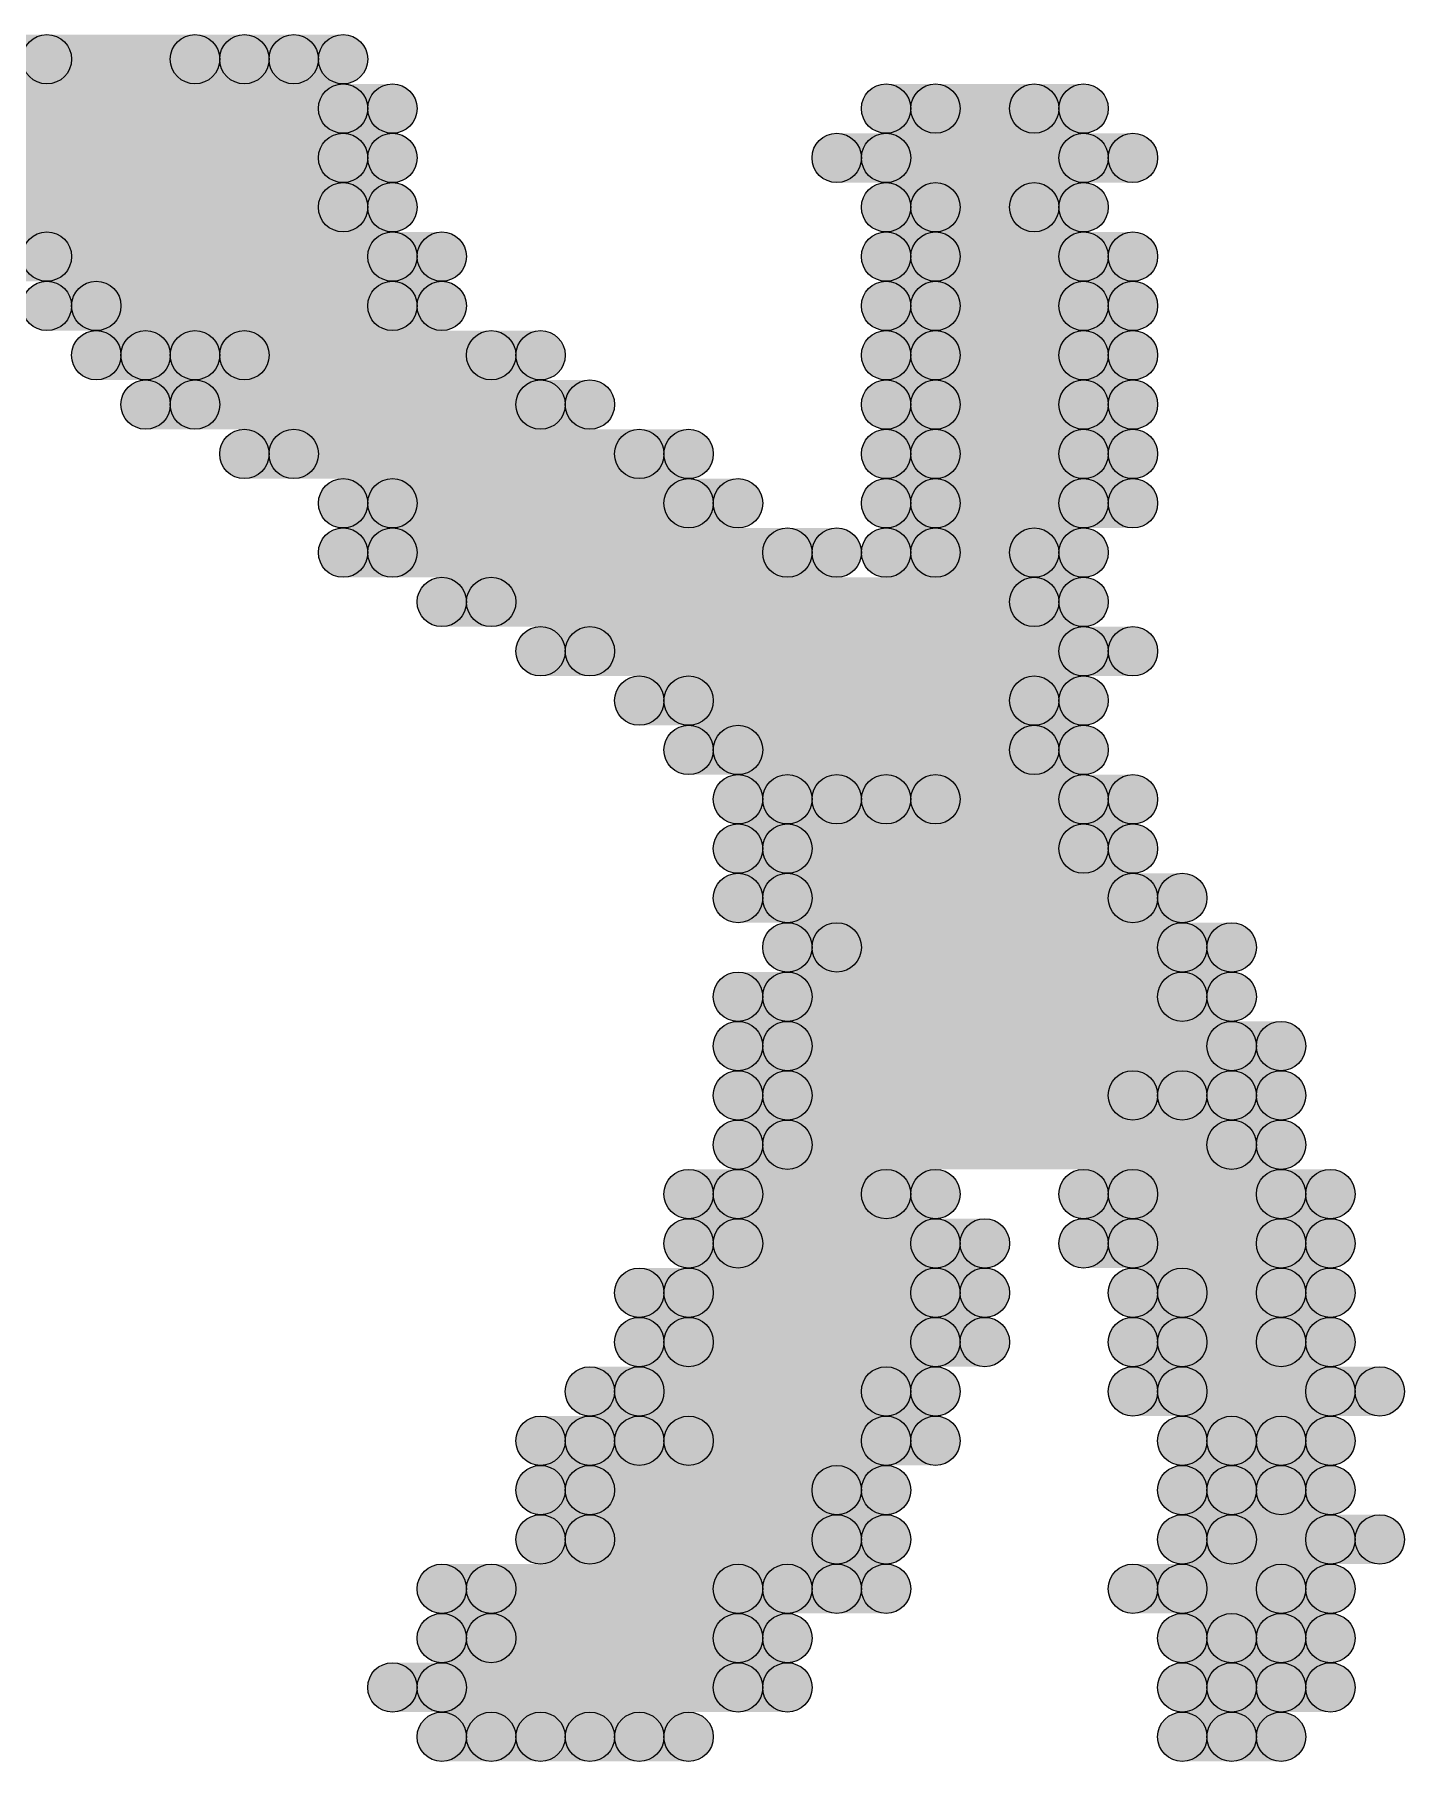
# Model space of a CAD drawing. Header units: millimetres. Extents: x 0 to 137, y 0 to 37.
# Drawn here: x 126.536 to 127.241, y 7.404 to 8.293 of the extents above; entities that cross this region are included whole.
import ezdxf

# ---------------------------------------------------------------- set-up
doc = ezdxf.new("R2010")
doc.units = ezdxf.units.MM
doc.layers.add('TopLayer', color=1, linetype='Continuous')
doc.layers.add('TopSolder', color=216, linetype='Continuous')

msp = doc.modelspace()

# ---------------------------------------------------------------- hatches: boundary and pattern name
at = {"layer": 'TopLayer'}
h = msp.add_hatch(color=1, dxfattribs=at)
edge = h.paths.add_edge_path()
edge.add_arc((126.5428, 8.2804), 0.0127, 0, 360)
for points in [[(126.5428, 8.2677), (126.5428, 8.2931), (126.6444, 8.2931), (126.6444, 8.2677)], [(126.6698, 8.2677), (126.6698, 8.2931), (126.6952, 8.2931), (126.6952, 8.2677)], [(126.492, 8.2423), (126.492, 8.2677), (126.7206, 8.2677), (126.7206, 8.2423)], [(127, 8.2423), (127, 8.2677), (127.0762, 8.2677), (127.0762, 8.2423)], [(126.492, 8.2169), (126.492, 8.2423), (126.7206, 8.2423), (126.7206, 8.2169)], [(126.9746, 8.2169), (126.9746, 8.2423), (127.1016, 8.2423), (127.1016, 8.2169)], [(126.492, 8.1915), (126.492, 8.2169), (126.7206, 8.2169), (126.7206, 8.1915)], [(127, 8.1915), (127, 8.2169), (127.0762, 8.2169), (127.0762, 8.1915)], [(126.5428, 8.1661), (126.5428, 8.1915), (126.746, 8.1915), (126.746, 8.1661)], [(127, 8.1661), (127, 8.1915), (127.1016, 8.1915), (127.1016, 8.1661)], [(126.5682, 8.1407), (126.5682, 8.1661), (126.746, 8.1661), (126.746, 8.1407)], [(127, 8.1407), (127, 8.1661), (127.1016, 8.1661), (127.1016, 8.1407)], [(126.5936, 8.1153), (126.5936, 8.1407), (126.619, 8.1407), (126.619, 8.1153)], [(126.6444, 8.1153), (126.6444, 8.1407), (126.7968, 8.1407), (126.7968, 8.1153)], [(127, 8.1153), (127, 8.1407), (127.1016, 8.1407), (127.1016, 8.1153)], [(126.619, 8.0899), (126.619, 8.1153), (126.8222, 8.1153), (126.8222, 8.0899)], [(127, 8.0899), (127, 8.1153), (127.1016, 8.1153), (127.1016, 8.0899)], [(126.6698, 8.0645), (126.6698, 8.0899), (126.873, 8.0899), (126.873, 8.0645)], [(127, 8.0645), (127, 8.0899), (127.1016, 8.0899), (127.1016, 8.0645)], [(126.7206, 8.0391), (126.7206, 8.0645), (126.8984, 8.0645), (126.8984, 8.0391)], [(127, 8.0391), (127, 8.0645), (127.1016, 8.0645), (127.1016, 8.0391)], [(126.7206, 8.0137), (126.7206, 8.0391), (126.9492, 8.0391), (126.9492, 8.0137)], [(127, 8.0137), (127, 8.0391), (127.0762, 8.0391), (127.0762, 8.0137)], [(126.7714, 7.9883), (126.7714, 8.0137), (127.0762, 8.0137), (127.0762, 7.9883)], [(126.8222, 7.9629), (126.8222, 7.9883), (127.1016, 7.9883), (127.1016, 7.9629)], [(126.873, 7.9375), (126.873, 7.9629), (127.0762, 7.9629), (127.0762, 7.9375)], [(126.8984, 7.9121), (126.8984, 7.9375), (127.0762, 7.9375), (127.0762, 7.9121)], [(126.9238, 7.8867), (126.9238, 7.9121), (126.9746, 7.9121), (126.9746, 7.8867)], [(127, 7.8867), (127, 7.9121), (127.1016, 7.9121), (127.1016, 7.8867)], [(126.9238, 7.8613), (126.9238, 7.8867), (127.1016, 7.8867), (127.1016, 7.8613)], [(126.9238, 7.8359), (126.9238, 7.8613), (127.127, 7.8613), (127.127, 7.8359)], [(126.9492, 7.8105), (126.9492, 7.8359), (127.1524, 7.8359), (127.1524, 7.8105)], [(126.9238, 7.7851), (126.9238, 7.8105), (127.1524, 7.8105), (127.1524, 7.7851)], [(126.9238, 7.7597), (126.9238, 7.7851), (127.1778, 7.7851), (127.1778, 7.7597)], [(126.9238, 7.7343), (126.9238, 7.7597), (127.127, 7.7597), (127.127, 7.7343)], [(127.1524, 7.7343), (127.1524, 7.7597), (127.1778, 7.7597), (127.1778, 7.7343)], [(126.9238, 7.7089), (126.9238, 7.7343), (127.1778, 7.7343), (127.1778, 7.7089)], [(126.8984, 7.6835), (126.8984, 7.7089), (127, 7.7089), (127, 7.6835)], [(127.1016, 7.6835), (127.1016, 7.7089), (127.2032, 7.7089), (127.2032, 7.6835)], [(126.8984, 7.6581), (126.8984, 7.6835), (127.0254, 7.6835), (127.0254, 7.6581)], [(127.1016, 7.6581), (127.1016, 7.6835), (127.2032, 7.6835), (127.2032, 7.6581)], [(126.873, 7.6327), (126.873, 7.6581), (127.0254, 7.6581), (127.0254, 7.6327)], [(127.127, 7.6327), (127.127, 7.6581), (127.2032, 7.6581), (127.2032, 7.6327)], [(126.873, 7.6073), (126.873, 7.6327), (127.0254, 7.6327), (127.0254, 7.6073)], [(127.127, 7.6073), (127.127, 7.6327), (127.2032, 7.6327), (127.2032, 7.6073)], [(126.8476, 7.5819), (126.8476, 7.6073), (127, 7.6073), (127, 7.5819)], [(127.127, 7.5819), (127.127, 7.6073), (127.2286, 7.6073), (127.2286, 7.5819)], [(126.8222, 7.5565), (126.8222, 7.5819), (126.8476, 7.5819), (126.8476, 7.5565)], [(126.873, 7.5565), (126.873, 7.5819), (127, 7.5819), (127, 7.5565)], [(127.1524, 7.5565), (127.1524, 7.5819), (127.2032, 7.5819), (127.2032, 7.5565)], [(126.8222, 7.5311), (126.8222, 7.5565), (126.9746, 7.5565), (126.9746, 7.5311)], [(127.1524, 7.5311), (127.1524, 7.5565), (127.2032, 7.5565), (127.2032, 7.5311)], [(126.8222, 7.5057), (126.8222, 7.5311), (126.9746, 7.5311), (126.9746, 7.5057)], [(127.1524, 7.5057), (127.1524, 7.5311), (127.2286, 7.5311), (127.2286, 7.5057)], [(126.7714, 7.4803), (126.7714, 7.5057), (126.9238, 7.5057), (126.9238, 7.4803)], [(126.9492, 7.4803), (126.9492, 7.5057), (126.9746, 7.5057), (126.9746, 7.4803)], [(127.127, 7.4803), (127.127, 7.5057), (127.2032, 7.5057), (127.2032, 7.4803)], [(126.7714, 7.4549), (126.7714, 7.4803), (126.9238, 7.4803), (126.9238, 7.4549)], [(127.1524, 7.4549), (127.1524, 7.4803), (127.2032, 7.4803), (127.2032, 7.4549)], [(126.746, 7.4295), (126.746, 7.4549), (126.9238, 7.4549), (126.9238, 7.4295)], [(127.1524, 7.4295), (127.1524, 7.4549), (127.2032, 7.4549), (127.2032, 7.4295)], [(126.7714, 7.4041), (126.7714, 7.4295), (126.8222, 7.4295), (126.8222, 7.4041)], [(126.8476, 7.4041), (126.8476, 7.4295), (126.873, 7.4295), (126.873, 7.4041)], [(127.1524, 7.4041), (127.1524, 7.4295), (127.1778, 7.4295), (127.1778, 7.4041)]]:
    msp.add_hatch(color=1, dxfattribs=at).paths.add_polyline_path(points)
h = msp.add_hatch(color=1, dxfattribs=at)
edge = h.paths.add_edge_path()
edge.add_arc((126.6444, 8.2804), 0.0127, 0, 360)
h = msp.add_hatch(color=1, dxfattribs=at)
edge = h.paths.add_edge_path()
edge.add_arc((126.6698, 8.2804), 0.0127, 0, 360)
h = msp.add_hatch(color=1, dxfattribs=at)
edge = h.paths.add_edge_path()
edge.add_arc((126.6952, 8.2804), 0.0127, 0, 360)
h = msp.add_hatch(color=1, dxfattribs=at)
edge = h.paths.add_edge_path()
edge.add_arc((126.7206, 8.255), 0.0127, 0, 360)
h = msp.add_hatch(color=1, dxfattribs=at)
edge = h.paths.add_edge_path()
edge.add_arc((127, 8.255), 0.0127, 0, 360)
h = msp.add_hatch(color=1, dxfattribs=at)
edge = h.paths.add_edge_path()
edge.add_arc((127.0762, 8.255), 0.0127, 0, 360)
h = msp.add_hatch(color=1, dxfattribs=at)
edge = h.paths.add_edge_path()
edge.add_arc((126.7206, 8.2296), 0.0127, 0, 360)
h = msp.add_hatch(color=1, dxfattribs=at)
edge = h.paths.add_edge_path()
edge.add_arc((126.9746, 8.2296), 0.0127, 0, 360)
h = msp.add_hatch(color=1, dxfattribs=at)
edge = h.paths.add_edge_path()
edge.add_arc((127.1016, 8.2296), 0.0127, 0, 360)
h = msp.add_hatch(color=1, dxfattribs=at)
edge = h.paths.add_edge_path()
edge.add_arc((126.7206, 8.2042), 0.0127, 0, 360)
h = msp.add_hatch(color=1, dxfattribs=at)
edge = h.paths.add_edge_path()
edge.add_arc((127, 8.2042), 0.0127, 0, 360)
h = msp.add_hatch(color=1, dxfattribs=at)
edge = h.paths.add_edge_path()
edge.add_arc((127.0762, 8.2042), 0.0127, 0, 360)
h = msp.add_hatch(color=1, dxfattribs=at)
edge = h.paths.add_edge_path()
edge.add_arc((126.5428, 8.1788), 0.0127, 0, 360)
h = msp.add_hatch(color=1, dxfattribs=at)
edge = h.paths.add_edge_path()
edge.add_arc((126.746, 8.1788), 0.0127, 0, 360)
h = msp.add_hatch(color=1, dxfattribs=at)
edge = h.paths.add_edge_path()
edge.add_arc((127, 8.1788), 0.0127, 0, 360)
h = msp.add_hatch(color=1, dxfattribs=at)
edge = h.paths.add_edge_path()
edge.add_arc((127.1016, 8.1788), 0.0127, 0, 360)
h = msp.add_hatch(color=1, dxfattribs=at)
edge = h.paths.add_edge_path()
edge.add_arc((126.5682, 8.1534), 0.0127, 0, 360)
h = msp.add_hatch(color=1, dxfattribs=at)
edge = h.paths.add_edge_path()
edge.add_arc((126.746, 8.1534), 0.0127, 0, 360)
h = msp.add_hatch(color=1, dxfattribs=at)
edge = h.paths.add_edge_path()
edge.add_arc((127, 8.1534), 0.0127, 0, 360)
h = msp.add_hatch(color=1, dxfattribs=at)
edge = h.paths.add_edge_path()
edge.add_arc((127.1016, 8.1534), 0.0127, 0, 360)
h = msp.add_hatch(color=1, dxfattribs=at)
edge = h.paths.add_edge_path()
edge.add_arc((126.5936, 8.128), 0.0127, 0, 360)
h = msp.add_hatch(color=1, dxfattribs=at)
edge = h.paths.add_edge_path()
edge.add_arc((126.619, 8.128), 0.0127, 0, 360)
h = msp.add_hatch(color=1, dxfattribs=at)
edge = h.paths.add_edge_path()
edge.add_arc((126.6444, 8.128), 0.0127, 0, 360)
h = msp.add_hatch(color=1, dxfattribs=at)
edge = h.paths.add_edge_path()
edge.add_arc((126.7968, 8.128), 0.0127, 0, 360)
h = msp.add_hatch(color=1, dxfattribs=at)
edge = h.paths.add_edge_path()
edge.add_arc((127, 8.128), 0.0127, 0, 360)
h = msp.add_hatch(color=1, dxfattribs=at)
edge = h.paths.add_edge_path()
edge.add_arc((127.1016, 8.128), 0.0127, 0, 360)
h = msp.add_hatch(color=1, dxfattribs=at)
edge = h.paths.add_edge_path()
edge.add_arc((126.619, 8.1026), 0.0127, 0, 360)
h = msp.add_hatch(color=1, dxfattribs=at)
edge = h.paths.add_edge_path()
edge.add_arc((126.8222, 8.1026), 0.0127, 0, 360)
h = msp.add_hatch(color=1, dxfattribs=at)
edge = h.paths.add_edge_path()
edge.add_arc((127, 8.1026), 0.0127, 0, 360)
h = msp.add_hatch(color=1, dxfattribs=at)
edge = h.paths.add_edge_path()
edge.add_arc((127.1016, 8.1026), 0.0127, 0, 360)
h = msp.add_hatch(color=1, dxfattribs=at)
edge = h.paths.add_edge_path()
edge.add_arc((126.6698, 8.0772), 0.0127, 0, 360)
h = msp.add_hatch(color=1, dxfattribs=at)
edge = h.paths.add_edge_path()
edge.add_arc((126.873, 8.0772), 0.0127, 0, 360)
h = msp.add_hatch(color=1, dxfattribs=at)
edge = h.paths.add_edge_path()
edge.add_arc((127, 8.0772), 0.0127, 0, 360)
h = msp.add_hatch(color=1, dxfattribs=at)
edge = h.paths.add_edge_path()
edge.add_arc((127.1016, 8.0772), 0.0127, 0, 360)
h = msp.add_hatch(color=1, dxfattribs=at)
edge = h.paths.add_edge_path()
edge.add_arc((126.7206, 8.0518), 0.0127, 0, 360)
h = msp.add_hatch(color=1, dxfattribs=at)
edge = h.paths.add_edge_path()
edge.add_arc((126.8984, 8.0518), 0.0127, 0, 360)
h = msp.add_hatch(color=1, dxfattribs=at)
edge = h.paths.add_edge_path()
edge.add_arc((127, 8.0518), 0.0127, 0, 360)
h = msp.add_hatch(color=1, dxfattribs=at)
edge = h.paths.add_edge_path()
edge.add_arc((127.1016, 8.0518), 0.0127, 0, 360)
h = msp.add_hatch(color=1, dxfattribs=at)
edge = h.paths.add_edge_path()
edge.add_arc((126.7206, 8.0264), 0.0127, 0, 360)
h = msp.add_hatch(color=1, dxfattribs=at)
edge = h.paths.add_edge_path()
edge.add_arc((126.9492, 8.0264), 0.0127, 0, 360)
h = msp.add_hatch(color=1, dxfattribs=at)
edge = h.paths.add_edge_path()
edge.add_arc((127, 8.0264), 0.0127, 0, 360)
h = msp.add_hatch(color=1, dxfattribs=at)
edge = h.paths.add_edge_path()
edge.add_arc((127.0762, 8.0264), 0.0127, 0, 360)
h = msp.add_hatch(color=1, dxfattribs=at)
edge = h.paths.add_edge_path()
edge.add_arc((126.7714, 8.001), 0.0127, 0, 360)
h = msp.add_hatch(color=1, dxfattribs=at)
edge = h.paths.add_edge_path()
edge.add_arc((127.0762, 8.001), 0.0127, 0, 360)
h = msp.add_hatch(color=1, dxfattribs=at)
edge = h.paths.add_edge_path()
edge.add_arc((126.8222, 7.9756), 0.0127, 0, 360)
h = msp.add_hatch(color=1, dxfattribs=at)
edge = h.paths.add_edge_path()
edge.add_arc((127.1016, 7.9756), 0.0127, 0, 360)
h = msp.add_hatch(color=1, dxfattribs=at)
edge = h.paths.add_edge_path()
edge.add_arc((126.873, 7.9502), 0.0127, 0, 360)
h = msp.add_hatch(color=1, dxfattribs=at)
edge = h.paths.add_edge_path()
edge.add_arc((127.0762, 7.9502), 0.0127, 0, 360)
h = msp.add_hatch(color=1, dxfattribs=at)
edge = h.paths.add_edge_path()
edge.add_arc((126.8984, 7.9248), 0.0127, 0, 360)
h = msp.add_hatch(color=1, dxfattribs=at)
edge = h.paths.add_edge_path()
edge.add_arc((127.0762, 7.9248), 0.0127, 0, 360)
h = msp.add_hatch(color=1, dxfattribs=at)
edge = h.paths.add_edge_path()
edge.add_arc((126.9238, 7.8994), 0.0127, 0, 360)
h = msp.add_hatch(color=1, dxfattribs=at)
edge = h.paths.add_edge_path()
edge.add_arc((126.9746, 7.8994), 0.0127, 0, 360)
h = msp.add_hatch(color=1, dxfattribs=at)
edge = h.paths.add_edge_path()
edge.add_arc((127, 7.8994), 0.0127, 0, 360)
h = msp.add_hatch(color=1, dxfattribs=at)
edge = h.paths.add_edge_path()
edge.add_arc((127.1016, 7.8994), 0.0127, 0, 360)
h = msp.add_hatch(color=1, dxfattribs=at)
edge = h.paths.add_edge_path()
edge.add_arc((126.9238, 7.874), 0.0127, 0, 360)
h = msp.add_hatch(color=1, dxfattribs=at)
edge = h.paths.add_edge_path()
edge.add_arc((127.1016, 7.874), 0.0127, 0, 360)
h = msp.add_hatch(color=1, dxfattribs=at)
edge = h.paths.add_edge_path()
edge.add_arc((126.9238, 7.8486), 0.0127, 0, 360)
h = msp.add_hatch(color=1, dxfattribs=at)
edge = h.paths.add_edge_path()
edge.add_arc((127.127, 7.8486), 0.0127, 0, 360)
h = msp.add_hatch(color=1, dxfattribs=at)
edge = h.paths.add_edge_path()
edge.add_arc((126.9492, 7.8232), 0.0127, 0, 360)
h = msp.add_hatch(color=1, dxfattribs=at)
edge = h.paths.add_edge_path()
edge.add_arc((127.1524, 7.8232), 0.0127, 0, 360)
h = msp.add_hatch(color=1, dxfattribs=at)
edge = h.paths.add_edge_path()
edge.add_arc((126.9238, 7.7978), 0.0127, 0, 360)
h = msp.add_hatch(color=1, dxfattribs=at)
edge = h.paths.add_edge_path()
edge.add_arc((127.1524, 7.7978), 0.0127, 0, 360)
h = msp.add_hatch(color=1, dxfattribs=at)
edge = h.paths.add_edge_path()
edge.add_arc((126.9238, 7.7724), 0.0127, 0, 360)
h = msp.add_hatch(color=1, dxfattribs=at)
edge = h.paths.add_edge_path()
edge.add_arc((127.1778, 7.7724), 0.0127, 0, 360)
h = msp.add_hatch(color=1, dxfattribs=at)
edge = h.paths.add_edge_path()
edge.add_arc((126.9238, 7.747), 0.0127, 0, 360)
h = msp.add_hatch(color=1, dxfattribs=at)
edge = h.paths.add_edge_path()
edge.add_arc((127.127, 7.747), 0.0127, 0, 360)
h = msp.add_hatch(color=1, dxfattribs=at)
edge = h.paths.add_edge_path()
edge.add_arc((127.1524, 7.747), 0.0127, 0, 360)
h = msp.add_hatch(color=1, dxfattribs=at)
edge = h.paths.add_edge_path()
edge.add_arc((127.1778, 7.747), 0.0127, 0, 360)
h = msp.add_hatch(color=1, dxfattribs=at)
edge = h.paths.add_edge_path()
edge.add_arc((126.9238, 7.7216), 0.0127, 0, 360)
h = msp.add_hatch(color=1, dxfattribs=at)
edge = h.paths.add_edge_path()
edge.add_arc((127.1778, 7.7216), 0.0127, 0, 360)
h = msp.add_hatch(color=1, dxfattribs=at)
edge = h.paths.add_edge_path()
edge.add_arc((126.8984, 7.6962), 0.0127, 0, 360)
h = msp.add_hatch(color=1, dxfattribs=at)
edge = h.paths.add_edge_path()
edge.add_arc((127, 7.6962), 0.0127, 0, 360)
h = msp.add_hatch(color=1, dxfattribs=at)
edge = h.paths.add_edge_path()
edge.add_arc((127.1016, 7.6962), 0.0127, 0, 360)
h = msp.add_hatch(color=1, dxfattribs=at)
edge = h.paths.add_edge_path()
edge.add_arc((127.2032, 7.6962), 0.0127, 0, 360)
h = msp.add_hatch(color=1, dxfattribs=at)
edge = h.paths.add_edge_path()
edge.add_arc((126.8984, 7.6708), 0.0127, 0, 360)
h = msp.add_hatch(color=1, dxfattribs=at)
edge = h.paths.add_edge_path()
edge.add_arc((127.0254, 7.6708), 0.0127, 0, 360)
h = msp.add_hatch(color=1, dxfattribs=at)
edge = h.paths.add_edge_path()
edge.add_arc((127.1016, 7.6708), 0.0127, 0, 360)
h = msp.add_hatch(color=1, dxfattribs=at)
edge = h.paths.add_edge_path()
edge.add_arc((127.2032, 7.6708), 0.0127, 0, 360)
h = msp.add_hatch(color=1, dxfattribs=at)
edge = h.paths.add_edge_path()
edge.add_arc((126.873, 7.6454), 0.0127, 0, 360)
h = msp.add_hatch(color=1, dxfattribs=at)
edge = h.paths.add_edge_path()
edge.add_arc((127.0254, 7.6454), 0.0127, 0, 360)
h = msp.add_hatch(color=1, dxfattribs=at)
edge = h.paths.add_edge_path()
edge.add_arc((127.127, 7.6454), 0.0127, 0, 360)
h = msp.add_hatch(color=1, dxfattribs=at)
edge = h.paths.add_edge_path()
edge.add_arc((127.2032, 7.6454), 0.0127, 0, 360)
h = msp.add_hatch(color=1, dxfattribs=at)
edge = h.paths.add_edge_path()
edge.add_arc((126.873, 7.62), 0.0127, 0, 360)
h = msp.add_hatch(color=1, dxfattribs=at)
edge = h.paths.add_edge_path()
edge.add_arc((127.0254, 7.62), 0.0127, 0, 360)
h = msp.add_hatch(color=1, dxfattribs=at)
edge = h.paths.add_edge_path()
edge.add_arc((127.127, 7.62), 0.0127, 0, 360)
h = msp.add_hatch(color=1, dxfattribs=at)
edge = h.paths.add_edge_path()
edge.add_arc((127.2032, 7.62), 0.0127, 0, 360)
h = msp.add_hatch(color=1, dxfattribs=at)
edge = h.paths.add_edge_path()
edge.add_arc((126.8476, 7.5946), 0.0127, 0, 360)
h = msp.add_hatch(color=1, dxfattribs=at)
edge = h.paths.add_edge_path()
edge.add_arc((127, 7.5946), 0.0127, 0, 360)
h = msp.add_hatch(color=1, dxfattribs=at)
edge = h.paths.add_edge_path()
edge.add_arc((127.127, 7.5946), 0.0127, 0, 360)
h = msp.add_hatch(color=1, dxfattribs=at)
edge = h.paths.add_edge_path()
edge.add_arc((127.2286, 7.5946), 0.0127, 0, 360)
h = msp.add_hatch(color=1, dxfattribs=at)
edge = h.paths.add_edge_path()
edge.add_arc((126.8222, 7.5692), 0.0127, 0, 360)
h = msp.add_hatch(color=1, dxfattribs=at)
edge = h.paths.add_edge_path()
edge.add_arc((126.8476, 7.5692), 0.0127, 0, 360)
h = msp.add_hatch(color=1, dxfattribs=at)
edge = h.paths.add_edge_path()
edge.add_arc((126.873, 7.5692), 0.0127, 0, 360)
h = msp.add_hatch(color=1, dxfattribs=at)
edge = h.paths.add_edge_path()
edge.add_arc((127, 7.5692), 0.0127, 0, 360)
h = msp.add_hatch(color=1, dxfattribs=at)
edge = h.paths.add_edge_path()
edge.add_arc((127.1524, 7.5692), 0.0127, 0, 360)
h = msp.add_hatch(color=1, dxfattribs=at)
edge = h.paths.add_edge_path()
edge.add_arc((127.2032, 7.5692), 0.0127, 0, 360)
h = msp.add_hatch(color=1, dxfattribs=at)
edge = h.paths.add_edge_path()
edge.add_arc((126.8222, 7.5438), 0.0127, 0, 360)
h = msp.add_hatch(color=1, dxfattribs=at)
edge = h.paths.add_edge_path()
edge.add_arc((126.9746, 7.5438), 0.0127, 0, 360)
h = msp.add_hatch(color=1, dxfattribs=at)
edge = h.paths.add_edge_path()
edge.add_arc((127.1524, 7.5438), 0.0127, 0, 360)
h = msp.add_hatch(color=1, dxfattribs=at)
edge = h.paths.add_edge_path()
edge.add_arc((127.2032, 7.5438), 0.0127, 0, 360)
h = msp.add_hatch(color=1, dxfattribs=at)
edge = h.paths.add_edge_path()
edge.add_arc((126.8222, 7.5184), 0.0127, 0, 360)
h = msp.add_hatch(color=1, dxfattribs=at)
edge = h.paths.add_edge_path()
edge.add_arc((126.9746, 7.5184), 0.0127, 0, 360)
h = msp.add_hatch(color=1, dxfattribs=at)
edge = h.paths.add_edge_path()
edge.add_arc((127.1524, 7.5184), 0.0127, 0, 360)
h = msp.add_hatch(color=1, dxfattribs=at)
edge = h.paths.add_edge_path()
edge.add_arc((127.2286, 7.5184), 0.0127, 0, 360)
h = msp.add_hatch(color=1, dxfattribs=at)
edge = h.paths.add_edge_path()
edge.add_arc((126.7714, 7.493), 0.0127, 0, 360)
h = msp.add_hatch(color=1, dxfattribs=at)
edge = h.paths.add_edge_path()
edge.add_arc((126.9238, 7.493), 0.0127, 0, 360)
h = msp.add_hatch(color=1, dxfattribs=at)
edge = h.paths.add_edge_path()
edge.add_arc((126.9492, 7.493), 0.0127, 0, 360)
h = msp.add_hatch(color=1, dxfattribs=at)
edge = h.paths.add_edge_path()
edge.add_arc((126.9746, 7.493), 0.0127, 0, 360)
h = msp.add_hatch(color=1, dxfattribs=at)
edge = h.paths.add_edge_path()
edge.add_arc((127.127, 7.493), 0.0127, 0, 360)
h = msp.add_hatch(color=1, dxfattribs=at)
edge = h.paths.add_edge_path()
edge.add_arc((127.2032, 7.493), 0.0127, 0, 360)
h = msp.add_hatch(color=1, dxfattribs=at)
edge = h.paths.add_edge_path()
edge.add_arc((126.7714, 7.4676), 0.0127, 0, 360)
h = msp.add_hatch(color=1, dxfattribs=at)
edge = h.paths.add_edge_path()
edge.add_arc((126.9238, 7.4676), 0.0127, 0, 360)
h = msp.add_hatch(color=1, dxfattribs=at)
edge = h.paths.add_edge_path()
edge.add_arc((127.1524, 7.4676), 0.0127, 0, 360)
h = msp.add_hatch(color=1, dxfattribs=at)
edge = h.paths.add_edge_path()
edge.add_arc((127.2032, 7.4676), 0.0127, 0, 360)
h = msp.add_hatch(color=1, dxfattribs=at)
edge = h.paths.add_edge_path()
edge.add_arc((126.746, 7.4422), 0.0127, 0, 360)
h = msp.add_hatch(color=1, dxfattribs=at)
edge = h.paths.add_edge_path()
edge.add_arc((126.9238, 7.4422), 0.0127, 0, 360)
h = msp.add_hatch(color=1, dxfattribs=at)
edge = h.paths.add_edge_path()
edge.add_arc((127.1524, 7.4422), 0.0127, 0, 360)
h = msp.add_hatch(color=1, dxfattribs=at)
edge = h.paths.add_edge_path()
edge.add_arc((127.2032, 7.4422), 0.0127, 0, 360)
h = msp.add_hatch(color=1, dxfattribs=at)
edge = h.paths.add_edge_path()
edge.add_arc((126.7714, 7.4168), 0.0127, 0, 360)
h = msp.add_hatch(color=1, dxfattribs=at)
edge = h.paths.add_edge_path()
edge.add_arc((126.8222, 7.4168), 0.0127, 0, 360)
h = msp.add_hatch(color=1, dxfattribs=at)
edge = h.paths.add_edge_path()
edge.add_arc((126.8476, 7.4168), 0.0127, 0, 360)
h = msp.add_hatch(color=1, dxfattribs=at)
edge = h.paths.add_edge_path()
edge.add_arc((126.873, 7.4168), 0.0127, 0, 360)
h = msp.add_hatch(color=1, dxfattribs=at)
edge = h.paths.add_edge_path()
edge.add_arc((127.1524, 7.4168), 0.0127, 0, 360)
h = msp.add_hatch(color=1, dxfattribs=at)
edge = h.paths.add_edge_path()
edge.add_arc((127.1778, 7.4168), 0.0127, 0, 360)
at = {"layer": 'TopSolder'}
for points in [[(126.5174, 8.2677), (126.5174, 8.2931), (126.619, 8.2931), (126.619, 8.2677)], [(126.6444, 8.2677), (126.6444, 8.2931), (126.6698, 8.2931), (126.6698, 8.2677)], [(126.4666, 8.2423), (126.4666, 8.2677), (126.6952, 8.2677), (126.6952, 8.2423)], [(126.9746, 8.2423), (126.9746, 8.2677), (127.0508, 8.2677), (127.0508, 8.2423)], [(126.4666, 8.2169), (126.4666, 8.2423), (126.6952, 8.2423), (126.6952, 8.2169)], [(126.9492, 8.2169), (126.9492, 8.2423), (127.0762, 8.2423), (127.0762, 8.2169)], [(126.4666, 8.1915), (126.4666, 8.2169), (126.6952, 8.2169), (126.6952, 8.1915)], [(126.9746, 8.1915), (126.9746, 8.2169), (127.0508, 8.2169), (127.0508, 8.1915)], [(126.5174, 8.1661), (126.5174, 8.1915), (126.7206, 8.1915), (126.7206, 8.1661)], [(126.9746, 8.1661), (126.9746, 8.1915), (127.0762, 8.1915), (127.0762, 8.1661)], [(126.5428, 8.1407), (126.5428, 8.1661), (126.7206, 8.1661), (126.7206, 8.1407)], [(126.9746, 8.1407), (126.9746, 8.1661), (127.0762, 8.1661), (127.0762, 8.1407)], [(126.5682, 8.1153), (126.5682, 8.1407), (126.5936, 8.1407), (126.5936, 8.1153)], [(126.619, 8.1153), (126.619, 8.1407), (126.7714, 8.1407), (126.7714, 8.1153)], [(126.9746, 8.1153), (126.9746, 8.1407), (127.0762, 8.1407), (127.0762, 8.1153)], [(126.5936, 8.0899), (126.5936, 8.1153), (126.7968, 8.1153), (126.7968, 8.0899)], [(126.9746, 8.0899), (126.9746, 8.1153), (127.0762, 8.1153), (127.0762, 8.0899)], [(126.6444, 8.0645), (126.6444, 8.0899), (126.8476, 8.0899), (126.8476, 8.0645)], [(126.9746, 8.0645), (126.9746, 8.0899), (127.0762, 8.0899), (127.0762, 8.0645)], [(126.6952, 8.0391), (126.6952, 8.0645), (126.873, 8.0645), (126.873, 8.0391)], [(126.9746, 8.0391), (126.9746, 8.0645), (127.0762, 8.0645), (127.0762, 8.0391)], [(126.6952, 8.0137), (126.6952, 8.0391), (126.9238, 8.0391), (126.9238, 8.0137)], [(126.9746, 8.0137), (126.9746, 8.0391), (127.0508, 8.0391), (127.0508, 8.0137)], [(126.746, 7.9883), (126.746, 8.0137), (127.0508, 8.0137), (127.0508, 7.9883)], [(126.7968, 7.9629), (126.7968, 7.9883), (127.0762, 7.9883), (127.0762, 7.9629)], [(126.8476, 7.9375), (126.8476, 7.9629), (127.0508, 7.9629), (127.0508, 7.9375)], [(126.873, 7.9121), (126.873, 7.9375), (127.0508, 7.9375), (127.0508, 7.9121)], [(126.8984, 7.8867), (126.8984, 7.9121), (126.9492, 7.9121), (126.9492, 7.8867)], [(126.9746, 7.8867), (126.9746, 7.9121), (127.0762, 7.9121), (127.0762, 7.8867)], [(126.8984, 7.8613), (126.8984, 7.8867), (127.0762, 7.8867), (127.0762, 7.8613)], [(126.8984, 7.8359), (126.8984, 7.8613), (127.1016, 7.8613), (127.1016, 7.8359)], [(126.9238, 7.8105), (126.9238, 7.8359), (127.127, 7.8359), (127.127, 7.8105)], [(126.8984, 7.7851), (126.8984, 7.8105), (127.127, 7.8105), (127.127, 7.7851)], [(126.8984, 7.7597), (126.8984, 7.7851), (127.1524, 7.7851), (127.1524, 7.7597)], [(126.8984, 7.7343), (126.8984, 7.7597), (127.1016, 7.7597), (127.1016, 7.7343)], [(127.127, 7.7343), (127.127, 7.7597), (127.1524, 7.7597), (127.1524, 7.7343)], [(126.8984, 7.7089), (126.8984, 7.7343), (127.1524, 7.7343), (127.1524, 7.7089)], [(126.873, 7.6835), (126.873, 7.7089), (126.9746, 7.7089), (126.9746, 7.6835)], [(127.0762, 7.6835), (127.0762, 7.7089), (127.1778, 7.7089), (127.1778, 7.6835)], [(126.873, 7.6581), (126.873, 7.6835), (127, 7.6835), (127, 7.6581)], [(127.0762, 7.6581), (127.0762, 7.6835), (127.1778, 7.6835), (127.1778, 7.6581)], [(126.8476, 7.6327), (126.8476, 7.6581), (127, 7.6581), (127, 7.6327)], [(127.1016, 7.6327), (127.1016, 7.6581), (127.1778, 7.6581), (127.1778, 7.6327)], [(126.8476, 7.6073), (126.8476, 7.6327), (127, 7.6327), (127, 7.6073)], [(127.1016, 7.6073), (127.1016, 7.6327), (127.1778, 7.6327), (127.1778, 7.6073)], [(126.8222, 7.5819), (126.8222, 7.6073), (126.9746, 7.6073), (126.9746, 7.5819)], [(127.1016, 7.5819), (127.1016, 7.6073), (127.2032, 7.6073), (127.2032, 7.5819)], [(126.7968, 7.5565), (126.7968, 7.5819), (126.8222, 7.5819), (126.8222, 7.5565)], [(126.8476, 7.5565), (126.8476, 7.5819), (126.9746, 7.5819), (126.9746, 7.5565)], [(127.127, 7.5565), (127.127, 7.5819), (127.1778, 7.5819), (127.1778, 7.5565)], [(126.7968, 7.5311), (126.7968, 7.5565), (126.9492, 7.5565), (126.9492, 7.5311)], [(127.127, 7.5311), (127.127, 7.5565), (127.1778, 7.5565), (127.1778, 7.5311)], [(126.7968, 7.5057), (126.7968, 7.5311), (126.9492, 7.5311), (126.9492, 7.5057)], [(127.127, 7.5057), (127.127, 7.5311), (127.2032, 7.5311), (127.2032, 7.5057)], [(126.746, 7.4803), (126.746, 7.5057), (126.8984, 7.5057), (126.8984, 7.4803)], [(126.9238, 7.4803), (126.9238, 7.5057), (126.9492, 7.5057), (126.9492, 7.4803)], [(127.1016, 7.4803), (127.1016, 7.5057), (127.1778, 7.5057), (127.1778, 7.4803)], [(126.746, 7.4549), (126.746, 7.4803), (126.8984, 7.4803), (126.8984, 7.4549)], [(127.127, 7.4549), (127.127, 7.4803), (127.1778, 7.4803), (127.1778, 7.4549)], [(126.7206, 7.4295), (126.7206, 7.4549), (126.8984, 7.4549), (126.8984, 7.4295)], [(127.127, 7.4295), (127.127, 7.4549), (127.1778, 7.4549), (127.1778, 7.4295)], [(126.746, 7.4041), (126.746, 7.4295), (126.7968, 7.4295), (126.7968, 7.4041)], [(126.8222, 7.4041), (126.8222, 7.4295), (126.8476, 7.4295), (126.8476, 7.4041)], [(127.127, 7.4041), (127.127, 7.4295), (127.1524, 7.4295), (127.1524, 7.4041)]]:
    msp.add_hatch(color=216, dxfattribs=at).paths.add_polyline_path(points)
h = msp.add_hatch(color=216, dxfattribs=at)
edge = h.paths.add_edge_path()
edge.add_arc((126.619, 8.2804), 0.0127, 0, 360)
h = msp.add_hatch(color=216, dxfattribs=at)
edge = h.paths.add_edge_path()
edge.add_arc((126.6444, 8.2804), 0.0127, 0, 360)
h = msp.add_hatch(color=216, dxfattribs=at)
edge = h.paths.add_edge_path()
edge.add_arc((126.6698, 8.2804), 0.0127, 0, 360)
h = msp.add_hatch(color=216, dxfattribs=at)
edge = h.paths.add_edge_path()
edge.add_arc((126.6952, 8.255), 0.0127, 0, 360)
h = msp.add_hatch(color=216, dxfattribs=at)
edge = h.paths.add_edge_path()
edge.add_arc((126.9746, 8.255), 0.0127, 0, 360)
h = msp.add_hatch(color=216, dxfattribs=at)
edge = h.paths.add_edge_path()
edge.add_arc((127.0508, 8.255), 0.0127, 0, 360)
h = msp.add_hatch(color=216, dxfattribs=at)
edge = h.paths.add_edge_path()
edge.add_arc((126.6952, 8.2296), 0.0127, 0, 360)
h = msp.add_hatch(color=216, dxfattribs=at)
edge = h.paths.add_edge_path()
edge.add_arc((126.9492, 8.2296), 0.0127, 0, 360)
h = msp.add_hatch(color=216, dxfattribs=at)
edge = h.paths.add_edge_path()
edge.add_arc((127.0762, 8.2296), 0.0127, 0, 360)
h = msp.add_hatch(color=216, dxfattribs=at)
edge = h.paths.add_edge_path()
edge.add_arc((126.6952, 8.2042), 0.0127, 0, 360)
h = msp.add_hatch(color=216, dxfattribs=at)
edge = h.paths.add_edge_path()
edge.add_arc((126.9746, 8.2042), 0.0127, 0, 360)
h = msp.add_hatch(color=216, dxfattribs=at)
edge = h.paths.add_edge_path()
edge.add_arc((127.0508, 8.2042), 0.0127, 0, 360)
h = msp.add_hatch(color=216, dxfattribs=at)
edge = h.paths.add_edge_path()
edge.add_arc((126.7206, 8.1788), 0.0127, 0, 360)
h = msp.add_hatch(color=216, dxfattribs=at)
edge = h.paths.add_edge_path()
edge.add_arc((126.9746, 8.1788), 0.0127, 0, 360)
h = msp.add_hatch(color=216, dxfattribs=at)
edge = h.paths.add_edge_path()
edge.add_arc((127.0762, 8.1788), 0.0127, 0, 360)
h = msp.add_hatch(color=216, dxfattribs=at)
edge = h.paths.add_edge_path()
edge.add_arc((126.5428, 8.1534), 0.0127, 0, 360)
h = msp.add_hatch(color=216, dxfattribs=at)
edge = h.paths.add_edge_path()
edge.add_arc((126.7206, 8.1534), 0.0127, 0, 360)
h = msp.add_hatch(color=216, dxfattribs=at)
edge = h.paths.add_edge_path()
edge.add_arc((126.9746, 8.1534), 0.0127, 0, 360)
h = msp.add_hatch(color=216, dxfattribs=at)
edge = h.paths.add_edge_path()
edge.add_arc((127.0762, 8.1534), 0.0127, 0, 360)
h = msp.add_hatch(color=216, dxfattribs=at)
edge = h.paths.add_edge_path()
edge.add_arc((126.5682, 8.128), 0.0127, 0, 360)
h = msp.add_hatch(color=216, dxfattribs=at)
edge = h.paths.add_edge_path()
edge.add_arc((126.5936, 8.128), 0.0127, 0, 360)
h = msp.add_hatch(color=216, dxfattribs=at)
edge = h.paths.add_edge_path()
edge.add_arc((126.619, 8.128), 0.0127, 0, 360)
h = msp.add_hatch(color=216, dxfattribs=at)
edge = h.paths.add_edge_path()
edge.add_arc((126.7714, 8.128), 0.0127, 0, 360)
h = msp.add_hatch(color=216, dxfattribs=at)
edge = h.paths.add_edge_path()
edge.add_arc((126.9746, 8.128), 0.0127, 0, 360)
h = msp.add_hatch(color=216, dxfattribs=at)
edge = h.paths.add_edge_path()
edge.add_arc((127.0762, 8.128), 0.0127, 0, 360)
h = msp.add_hatch(color=216, dxfattribs=at)
edge = h.paths.add_edge_path()
edge.add_arc((126.5936, 8.1026), 0.0127, 0, 360)
h = msp.add_hatch(color=216, dxfattribs=at)
edge = h.paths.add_edge_path()
edge.add_arc((126.7968, 8.1026), 0.0127, 0, 360)
h = msp.add_hatch(color=216, dxfattribs=at)
edge = h.paths.add_edge_path()
edge.add_arc((126.9746, 8.1026), 0.0127, 0, 360)
h = msp.add_hatch(color=216, dxfattribs=at)
edge = h.paths.add_edge_path()
edge.add_arc((127.0762, 8.1026), 0.0127, 0, 360)
h = msp.add_hatch(color=216, dxfattribs=at)
edge = h.paths.add_edge_path()
edge.add_arc((126.6444, 8.0772), 0.0127, 0, 360)
h = msp.add_hatch(color=216, dxfattribs=at)
edge = h.paths.add_edge_path()
edge.add_arc((126.8476, 8.0772), 0.0127, 0, 360)
h = msp.add_hatch(color=216, dxfattribs=at)
edge = h.paths.add_edge_path()
edge.add_arc((126.9746, 8.0772), 0.0127, 0, 360)
h = msp.add_hatch(color=216, dxfattribs=at)
edge = h.paths.add_edge_path()
edge.add_arc((127.0762, 8.0772), 0.0127, 0, 360)
h = msp.add_hatch(color=216, dxfattribs=at)
edge = h.paths.add_edge_path()
edge.add_arc((126.6952, 8.0518), 0.0127, 0, 360)
h = msp.add_hatch(color=216, dxfattribs=at)
edge = h.paths.add_edge_path()
edge.add_arc((126.873, 8.0518), 0.0127, 0, 360)
h = msp.add_hatch(color=216, dxfattribs=at)
edge = h.paths.add_edge_path()
edge.add_arc((126.9746, 8.0518), 0.0127, 0, 360)
h = msp.add_hatch(color=216, dxfattribs=at)
edge = h.paths.add_edge_path()
edge.add_arc((127.0762, 8.0518), 0.0127, 0, 360)
h = msp.add_hatch(color=216, dxfattribs=at)
edge = h.paths.add_edge_path()
edge.add_arc((126.6952, 8.0264), 0.0127, 0, 360)
h = msp.add_hatch(color=216, dxfattribs=at)
edge = h.paths.add_edge_path()
edge.add_arc((126.9238, 8.0264), 0.0127, 0, 360)
h = msp.add_hatch(color=216, dxfattribs=at)
edge = h.paths.add_edge_path()
edge.add_arc((126.9746, 8.0264), 0.0127, 0, 360)
h = msp.add_hatch(color=216, dxfattribs=at)
edge = h.paths.add_edge_path()
edge.add_arc((127.0508, 8.0264), 0.0127, 0, 360)
h = msp.add_hatch(color=216, dxfattribs=at)
edge = h.paths.add_edge_path()
edge.add_arc((126.746, 8.001), 0.0127, 0, 360)
h = msp.add_hatch(color=216, dxfattribs=at)
edge = h.paths.add_edge_path()
edge.add_arc((127.0508, 8.001), 0.0127, 0, 360)
h = msp.add_hatch(color=216, dxfattribs=at)
edge = h.paths.add_edge_path()
edge.add_arc((126.7968, 7.9756), 0.0127, 0, 360)
h = msp.add_hatch(color=216, dxfattribs=at)
edge = h.paths.add_edge_path()
edge.add_arc((127.0762, 7.9756), 0.0127, 0, 360)
h = msp.add_hatch(color=216, dxfattribs=at)
edge = h.paths.add_edge_path()
edge.add_arc((126.8476, 7.9502), 0.0127, 0, 360)
h = msp.add_hatch(color=216, dxfattribs=at)
edge = h.paths.add_edge_path()
edge.add_arc((127.0508, 7.9502), 0.0127, 0, 360)
h = msp.add_hatch(color=216, dxfattribs=at)
edge = h.paths.add_edge_path()
edge.add_arc((126.873, 7.9248), 0.0127, 0, 360)
h = msp.add_hatch(color=216, dxfattribs=at)
edge = h.paths.add_edge_path()
edge.add_arc((127.0508, 7.9248), 0.0127, 0, 360)
h = msp.add_hatch(color=216, dxfattribs=at)
edge = h.paths.add_edge_path()
edge.add_arc((126.8984, 7.8994), 0.0127, 0, 360)
h = msp.add_hatch(color=216, dxfattribs=at)
edge = h.paths.add_edge_path()
edge.add_arc((126.9492, 7.8994), 0.0127, 0, 360)
h = msp.add_hatch(color=216, dxfattribs=at)
edge = h.paths.add_edge_path()
edge.add_arc((126.9746, 7.8994), 0.0127, 0, 360)
h = msp.add_hatch(color=216, dxfattribs=at)
edge = h.paths.add_edge_path()
edge.add_arc((127.0762, 7.8994), 0.0127, 0, 360)
h = msp.add_hatch(color=216, dxfattribs=at)
edge = h.paths.add_edge_path()
edge.add_arc((126.8984, 7.874), 0.0127, 0, 360)
h = msp.add_hatch(color=216, dxfattribs=at)
edge = h.paths.add_edge_path()
edge.add_arc((127.0762, 7.874), 0.0127, 0, 360)
h = msp.add_hatch(color=216, dxfattribs=at)
edge = h.paths.add_edge_path()
edge.add_arc((126.8984, 7.8486), 0.0127, 0, 360)
h = msp.add_hatch(color=216, dxfattribs=at)
edge = h.paths.add_edge_path()
edge.add_arc((127.1016, 7.8486), 0.0127, 0, 360)
h = msp.add_hatch(color=216, dxfattribs=at)
edge = h.paths.add_edge_path()
edge.add_arc((126.9238, 7.8232), 0.0127, 0, 360)
h = msp.add_hatch(color=216, dxfattribs=at)
edge = h.paths.add_edge_path()
edge.add_arc((127.127, 7.8232), 0.0127, 0, 360)
h = msp.add_hatch(color=216, dxfattribs=at)
edge = h.paths.add_edge_path()
edge.add_arc((126.8984, 7.7978), 0.0127, 0, 360)
h = msp.add_hatch(color=216, dxfattribs=at)
edge = h.paths.add_edge_path()
edge.add_arc((127.127, 7.7978), 0.0127, 0, 360)
h = msp.add_hatch(color=216, dxfattribs=at)
edge = h.paths.add_edge_path()
edge.add_arc((126.8984, 7.7724), 0.0127, 0, 360)
h = msp.add_hatch(color=216, dxfattribs=at)
edge = h.paths.add_edge_path()
edge.add_arc((127.1524, 7.7724), 0.0127, 0, 360)
h = msp.add_hatch(color=216, dxfattribs=at)
edge = h.paths.add_edge_path()
edge.add_arc((126.8984, 7.747), 0.0127, 0, 360)
h = msp.add_hatch(color=216, dxfattribs=at)
edge = h.paths.add_edge_path()
edge.add_arc((127.1016, 7.747), 0.0127, 0, 360)
h = msp.add_hatch(color=216, dxfattribs=at)
edge = h.paths.add_edge_path()
edge.add_arc((127.127, 7.747), 0.0127, 0, 360)
h = msp.add_hatch(color=216, dxfattribs=at)
edge = h.paths.add_edge_path()
edge.add_arc((127.1524, 7.747), 0.0127, 0, 360)
h = msp.add_hatch(color=216, dxfattribs=at)
edge = h.paths.add_edge_path()
edge.add_arc((126.8984, 7.7216), 0.0127, 0, 360)
h = msp.add_hatch(color=216, dxfattribs=at)
edge = h.paths.add_edge_path()
edge.add_arc((127.1524, 7.7216), 0.0127, 0, 360)
h = msp.add_hatch(color=216, dxfattribs=at)
edge = h.paths.add_edge_path()
edge.add_arc((126.873, 7.6962), 0.0127, 0, 360)
h = msp.add_hatch(color=216, dxfattribs=at)
edge = h.paths.add_edge_path()
edge.add_arc((126.9746, 7.6962), 0.0127, 0, 360)
h = msp.add_hatch(color=216, dxfattribs=at)
edge = h.paths.add_edge_path()
edge.add_arc((127.0762, 7.6962), 0.0127, 0, 360)
h = msp.add_hatch(color=216, dxfattribs=at)
edge = h.paths.add_edge_path()
edge.add_arc((127.1778, 7.6962), 0.0127, 0, 360)
h = msp.add_hatch(color=216, dxfattribs=at)
edge = h.paths.add_edge_path()
edge.add_arc((126.873, 7.6708), 0.0127, 0, 360)
h = msp.add_hatch(color=216, dxfattribs=at)
edge = h.paths.add_edge_path()
edge.add_arc((127, 7.6708), 0.0127, 0, 360)
h = msp.add_hatch(color=216, dxfattribs=at)
edge = h.paths.add_edge_path()
edge.add_arc((127.0762, 7.6708), 0.0127, 0, 360)
h = msp.add_hatch(color=216, dxfattribs=at)
edge = h.paths.add_edge_path()
edge.add_arc((127.1778, 7.6708), 0.0127, 0, 360)
h = msp.add_hatch(color=216, dxfattribs=at)
edge = h.paths.add_edge_path()
edge.add_arc((126.8476, 7.6454), 0.0127, 0, 360)
h = msp.add_hatch(color=216, dxfattribs=at)
edge = h.paths.add_edge_path()
edge.add_arc((127, 7.6454), 0.0127, 0, 360)
h = msp.add_hatch(color=216, dxfattribs=at)
edge = h.paths.add_edge_path()
edge.add_arc((127.1016, 7.6454), 0.0127, 0, 360)
h = msp.add_hatch(color=216, dxfattribs=at)
edge = h.paths.add_edge_path()
edge.add_arc((127.1778, 7.6454), 0.0127, 0, 360)
h = msp.add_hatch(color=216, dxfattribs=at)
edge = h.paths.add_edge_path()
edge.add_arc((126.8476, 7.62), 0.0127, 0, 360)
h = msp.add_hatch(color=216, dxfattribs=at)
edge = h.paths.add_edge_path()
edge.add_arc((127, 7.62), 0.0127, 0, 360)
h = msp.add_hatch(color=216, dxfattribs=at)
edge = h.paths.add_edge_path()
edge.add_arc((127.1016, 7.62), 0.0127, 0, 360)
h = msp.add_hatch(color=216, dxfattribs=at)
edge = h.paths.add_edge_path()
edge.add_arc((127.1778, 7.62), 0.0127, 0, 360)
h = msp.add_hatch(color=216, dxfattribs=at)
edge = h.paths.add_edge_path()
edge.add_arc((126.8222, 7.5946), 0.0127, 0, 360)
h = msp.add_hatch(color=216, dxfattribs=at)
edge = h.paths.add_edge_path()
edge.add_arc((126.9746, 7.5946), 0.0127, 0, 360)
h = msp.add_hatch(color=216, dxfattribs=at)
edge = h.paths.add_edge_path()
edge.add_arc((127.1016, 7.5946), 0.0127, 0, 360)
h = msp.add_hatch(color=216, dxfattribs=at)
edge = h.paths.add_edge_path()
edge.add_arc((127.2032, 7.5946), 0.0127, 0, 360)
h = msp.add_hatch(color=216, dxfattribs=at)
edge = h.paths.add_edge_path()
edge.add_arc((126.7968, 7.5692), 0.0127, 0, 360)
h = msp.add_hatch(color=216, dxfattribs=at)
edge = h.paths.add_edge_path()
edge.add_arc((126.8222, 7.5692), 0.0127, 0, 360)
h = msp.add_hatch(color=216, dxfattribs=at)
edge = h.paths.add_edge_path()
edge.add_arc((126.8476, 7.5692), 0.0127, 0, 360)
h = msp.add_hatch(color=216, dxfattribs=at)
edge = h.paths.add_edge_path()
edge.add_arc((126.9746, 7.5692), 0.0127, 0, 360)
h = msp.add_hatch(color=216, dxfattribs=at)
edge = h.paths.add_edge_path()
edge.add_arc((127.127, 7.5692), 0.0127, 0, 360)
h = msp.add_hatch(color=216, dxfattribs=at)
edge = h.paths.add_edge_path()
edge.add_arc((127.1778, 7.5692), 0.0127, 0, 360)
h = msp.add_hatch(color=216, dxfattribs=at)
edge = h.paths.add_edge_path()
edge.add_arc((126.7968, 7.5438), 0.0127, 0, 360)
h = msp.add_hatch(color=216, dxfattribs=at)
edge = h.paths.add_edge_path()
edge.add_arc((126.9492, 7.5438), 0.0127, 0, 360)
h = msp.add_hatch(color=216, dxfattribs=at)
edge = h.paths.add_edge_path()
edge.add_arc((127.127, 7.5438), 0.0127, 0, 360)
h = msp.add_hatch(color=216, dxfattribs=at)
edge = h.paths.add_edge_path()
edge.add_arc((127.1778, 7.5438), 0.0127, 0, 360)
h = msp.add_hatch(color=216, dxfattribs=at)
edge = h.paths.add_edge_path()
edge.add_arc((126.7968, 7.5184), 0.0127, 0, 360)
h = msp.add_hatch(color=216, dxfattribs=at)
edge = h.paths.add_edge_path()
edge.add_arc((126.9492, 7.5184), 0.0127, 0, 360)
h = msp.add_hatch(color=216, dxfattribs=at)
edge = h.paths.add_edge_path()
edge.add_arc((127.127, 7.5184), 0.0127, 0, 360)
h = msp.add_hatch(color=216, dxfattribs=at)
edge = h.paths.add_edge_path()
edge.add_arc((127.2032, 7.5184), 0.0127, 0, 360)
h = msp.add_hatch(color=216, dxfattribs=at)
edge = h.paths.add_edge_path()
edge.add_arc((126.746, 7.493), 0.0127, 0, 360)
h = msp.add_hatch(color=216, dxfattribs=at)
edge = h.paths.add_edge_path()
edge.add_arc((126.8984, 7.493), 0.0127, 0, 360)
h = msp.add_hatch(color=216, dxfattribs=at)
edge = h.paths.add_edge_path()
edge.add_arc((126.9238, 7.493), 0.0127, 0, 360)
h = msp.add_hatch(color=216, dxfattribs=at)
edge = h.paths.add_edge_path()
edge.add_arc((126.9492, 7.493), 0.0127, 0, 360)
h = msp.add_hatch(color=216, dxfattribs=at)
edge = h.paths.add_edge_path()
edge.add_arc((127.1016, 7.493), 0.0127, 0, 360)
h = msp.add_hatch(color=216, dxfattribs=at)
edge = h.paths.add_edge_path()
edge.add_arc((127.1778, 7.493), 0.0127, 0, 360)
h = msp.add_hatch(color=216, dxfattribs=at)
edge = h.paths.add_edge_path()
edge.add_arc((126.746, 7.4676), 0.0127, 0, 360)
h = msp.add_hatch(color=216, dxfattribs=at)
edge = h.paths.add_edge_path()
edge.add_arc((126.8984, 7.4676), 0.0127, 0, 360)
h = msp.add_hatch(color=216, dxfattribs=at)
edge = h.paths.add_edge_path()
edge.add_arc((127.127, 7.4676), 0.0127, 0, 360)
h = msp.add_hatch(color=216, dxfattribs=at)
edge = h.paths.add_edge_path()
edge.add_arc((127.1778, 7.4676), 0.0127, 0, 360)
h = msp.add_hatch(color=216, dxfattribs=at)
edge = h.paths.add_edge_path()
edge.add_arc((126.7206, 7.4422), 0.0127, 0, 360)
h = msp.add_hatch(color=216, dxfattribs=at)
edge = h.paths.add_edge_path()
edge.add_arc((126.8984, 7.4422), 0.0127, 0, 360)
h = msp.add_hatch(color=216, dxfattribs=at)
edge = h.paths.add_edge_path()
edge.add_arc((127.127, 7.4422), 0.0127, 0, 360)
h = msp.add_hatch(color=216, dxfattribs=at)
edge = h.paths.add_edge_path()
edge.add_arc((127.1778, 7.4422), 0.0127, 0, 360)
h = msp.add_hatch(color=216, dxfattribs=at)
edge = h.paths.add_edge_path()
edge.add_arc((126.746, 7.4168), 0.0127, 0, 360)
h = msp.add_hatch(color=216, dxfattribs=at)
edge = h.paths.add_edge_path()
edge.add_arc((126.7968, 7.4168), 0.0127, 0, 360)
h = msp.add_hatch(color=216, dxfattribs=at)
edge = h.paths.add_edge_path()
edge.add_arc((126.8222, 7.4168), 0.0127, 0, 360)
h = msp.add_hatch(color=216, dxfattribs=at)
edge = h.paths.add_edge_path()
edge.add_arc((126.8476, 7.4168), 0.0127, 0, 360)
h = msp.add_hatch(color=216, dxfattribs=at)
edge = h.paths.add_edge_path()
edge.add_arc((127.127, 7.4168), 0.0127, 0, 360)
h = msp.add_hatch(color=216, dxfattribs=at)
edge = h.paths.add_edge_path()
edge.add_arc((127.1524, 7.4168), 0.0127, 0, 360)

# ---------------------------------------------------------------- linework, layer by layer
at = {"layer": 'TopLayer'}
for centre in [(126.5428, 8.2804), (126.6444, 8.2804), (126.6698, 8.2804), (126.6952, 8.2804), (126.7206, 8.255), (127, 8.255), (127.0762, 8.255), (126.7206, 8.2296), (126.9746, 8.2296), (127.1016, 8.2296), (126.7206, 8.2042), (127, 8.2042), (127.0762, 8.2042), (126.5428, 8.1788), (126.746, 8.1788), (127, 8.1788), (127.1016, 8.1788), (126.5682, 8.1534), (126.746, 8.1534), (127, 8.1534), (127.1016, 8.1534), (126.5936, 8.128), (126.619, 8.128), (126.6444, 8.128), (126.7968, 8.128), (127, 8.128), (127.1016, 8.128), (126.619, 8.1026), (126.8222, 8.1026), (127, 8.1026), (127.1016, 8.1026), (126.6698, 8.0772), (126.873, 8.0772), (127, 8.0772), (127.1016, 8.0772), (126.7206, 8.0518), (126.8984, 8.0518), (127, 8.0518), (127.1016, 8.0518), (126.7206, 8.0264), (126.9492, 8.0264), (127, 8.0264), (127.0762, 8.0264), (126.7714, 8.001), (127.0762, 8.001), (126.8222, 7.9756), (127.1016, 7.9756), (126.873, 7.9502), (127.0762, 7.9502), (126.8984, 7.9248), (127.0762, 7.9248), (126.9238, 7.8994), (126.9746, 7.8994), (127, 7.8994), (127.1016, 7.8994), (126.9238, 7.874), (127.1016, 7.874), (126.9238, 7.8486), (127.127, 7.8486), (126.9492, 7.8232), (127.1524, 7.8232), (126.9238, 7.7978), (127.1524, 7.7978), (126.9238, 7.7724), (127.1778, 7.7724), (126.9238, 7.747), (127.127, 7.747), (127.1524, 7.747), (127.1778, 7.747), (126.9238, 7.7216), (127.1778, 7.7216), (126.8984, 7.6962), (127, 7.6962), (127.1016, 7.6962), (127.2032, 7.6962), (126.8984, 7.6708), (127.0254, 7.6708), (127.1016, 7.6708), (127.2032, 7.6708), (126.873, 7.6454), (127.0254, 7.6454), (127.127, 7.6454), (127.2032, 7.6454), (126.873, 7.62), (127.0254, 7.62), (127.127, 7.62), (127.2032, 7.62), (126.8476, 7.5946), (127, 7.5946), (127.127, 7.5946), (127.2286, 7.5946), (126.8222, 7.5692), (126.8476, 7.5692), (126.873, 7.5692), (127, 7.5692), (127.1524, 7.5692), (127.2032, 7.5692), (126.8222, 7.5438), (126.9746, 7.5438), (127.1524, 7.5438), (127.2032, 7.5438), (126.8222, 7.5184), (126.9746, 7.5184), (127.1524, 7.5184), (127.2286, 7.5184), (126.7714, 7.493), (126.9238, 7.493), (126.9492, 7.493), (126.9746, 7.493), (127.127, 7.493), (127.2032, 7.493), (126.7714, 7.4676), (126.9238, 7.4676), (127.1524, 7.4676), (127.2032, 7.4676), (126.746, 7.4422), (126.9238, 7.4422), (127.1524, 7.4422), (127.2032, 7.4422), (126.7714, 7.4168), (126.8222, 7.4168), (126.8476, 7.4168), (126.873, 7.4168), (127.1524, 7.4168), (127.1778, 7.4168)]:
    msp.add_circle(centre, 0.0127, dxfattribs=at)
at = {"layer": 'TopSolder'}
for centre in [(126.619, 8.2804), (126.6444, 8.2804), (126.6698, 8.2804), (126.6952, 8.255), (126.9746, 8.255), (127.0508, 8.255), (126.6952, 8.2296), (126.9492, 8.2296), (127.0762, 8.2296), (126.6952, 8.2042), (126.9746, 8.2042), (127.0508, 8.2042), (126.7206, 8.1788), (126.9746, 8.1788), (127.0762, 8.1788), (126.5428, 8.1534), (126.7206, 8.1534), (126.9746, 8.1534), (127.0762, 8.1534), (126.5682, 8.128), (126.5936, 8.128), (126.619, 8.128), (126.7714, 8.128), (126.9746, 8.128), (127.0762, 8.128), (126.5936, 8.1026), (126.7968, 8.1026), (126.9746, 8.1026), (127.0762, 8.1026), (126.6444, 8.0772), (126.8476, 8.0772), (126.9746, 8.0772), (127.0762, 8.0772), (126.6952, 8.0518), (126.873, 8.0518), (126.9746, 8.0518), (127.0762, 8.0518), (126.6952, 8.0264), (126.9238, 8.0264), (126.9746, 8.0264), (127.0508, 8.0264), (126.746, 8.001), (127.0508, 8.001), (126.7968, 7.9756), (127.0762, 7.9756), (126.8476, 7.9502), (127.0508, 7.9502), (126.873, 7.9248), (127.0508, 7.9248), (126.8984, 7.8994), (126.9492, 7.8994), (126.9746, 7.8994), (127.0762, 7.8994), (126.8984, 7.874), (127.0762, 7.874), (126.8984, 7.8486), (127.1016, 7.8486), (126.9238, 7.8232), (127.127, 7.8232), (126.8984, 7.7978), (127.127, 7.7978), (126.8984, 7.7724), (127.1524, 7.7724), (126.8984, 7.747), (127.1016, 7.747), (127.127, 7.747), (127.1524, 7.747), (126.8984, 7.7216), (127.1524, 7.7216), (126.873, 7.6962), (126.9746, 7.6962), (127.0762, 7.6962), (127.1778, 7.6962), (126.873, 7.6708), (127, 7.6708), (127.0762, 7.6708), (127.1778, 7.6708), (126.8476, 7.6454), (127, 7.6454), (127.1016, 7.6454), (127.1778, 7.6454), (126.8476, 7.62), (127, 7.62), (127.1016, 7.62), (127.1778, 7.62), (126.8222, 7.5946), (126.9746, 7.5946), (127.1016, 7.5946), (127.2032, 7.5946), (126.7968, 7.5692), (126.8222, 7.5692), (126.8476, 7.5692), (126.9746, 7.5692), (127.127, 7.5692), (127.1778, 7.5692), (126.7968, 7.5438), (126.9492, 7.5438), (127.127, 7.5438), (127.1778, 7.5438), (126.7968, 7.5184), (126.9492, 7.5184), (127.127, 7.5184), (127.2032, 7.5184), (126.746, 7.493), (126.8984, 7.493), (126.9238, 7.493), (126.9492, 7.493), (127.1016, 7.493), (127.1778, 7.493), (126.746, 7.4676), (126.8984, 7.4676), (127.127, 7.4676), (127.1778, 7.4676), (126.7206, 7.4422), (126.8984, 7.4422), (127.127, 7.4422), (127.1778, 7.4422), (126.746, 7.4168), (126.7968, 7.4168), (126.8222, 7.4168), (126.8476, 7.4168), (127.127, 7.4168), (127.1524, 7.4168)]:
    msp.add_circle(centre, 0.0127, dxfattribs=at)

doc.saveas('drawing.dxf')
